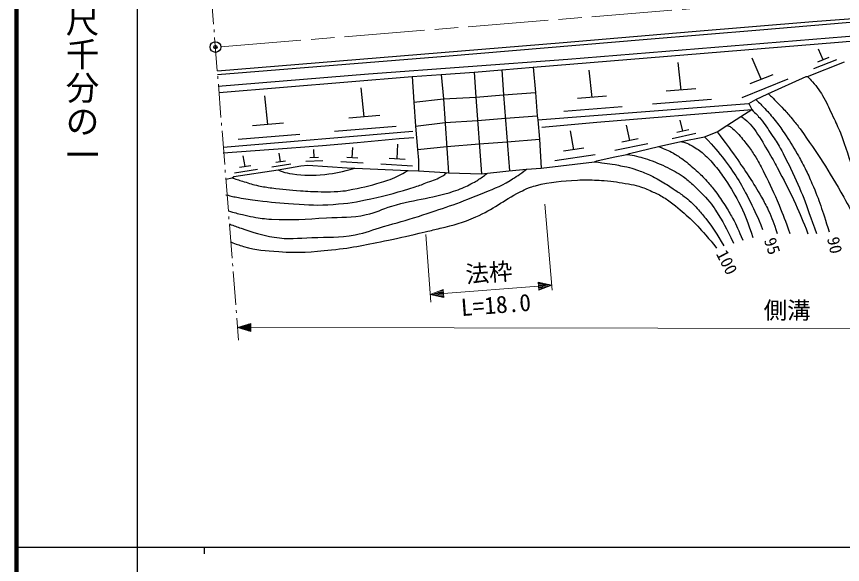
# Model space of a CAD drawing. Units: millimetres, scale not verified. Extents: x 40000 to 680000, y 20000 to 380000.
# Drawn here: x 40000 to 163156, y 202409 to 284104 of the extents above; entities that cross this region are included whole.
import ezdxf
from ezdxf.enums import TextEntityAlignment as Align

# ---------------------------------------------------------------- set-up
doc = ezdxf.new("R2010")
doc.units = ezdxf.units.MM
doc.header["$LTSCALE"] = 1000
doc.header["$PDMODE"] = 32
doc.header["$PDSIZE"] = 500
doc.linetypes.add('CHAIN', pattern=[18.5, 12, -1.5, 3.5, -1.5])
for name, color, linetype, lineweight in [('M-BGD', 7, 'Continuous', 25), ('M-BGD-HTXT', 7, 'Continuous', 13), ('M-BMK', 2, 'CHAIN', 13), ('M-BMK-SRVR', 3, 'Continuous', 25), ('M-STR-HTXT', 7, 'Continuous', 13), ('M-STR-STRD', 7, 'Continuous', 25), ('M-TTL', 2, 'Continuous', 140), ('M-TTL-BAND', 7, 'Continuous', 25)]:
    doc.layers.add(name, color=color, linetype=linetype, lineweight=lineweight)
doc.layers.add('M-OTRS', color=6, linetype='Continuous')
doc.styles.add('@ＭＳ ゴシック', font='')
doc.styles.add('ＭＳ ゴシック', font='')
doc.styles.get('@ＭＳ ゴシック').set_extended_font_data('@MS Gothic')
doc.styles.get('ＭＳ ゴシック').set_extended_font_data('MS Gothic')

msp = doc.modelspace()

# ---------------------------------------------------------------- linework, layer by layer
at = {"layer": 'M-BGD'}
for p, q in [((122200, 277763), (174778, 282020)), ((162586, 280303), (168767, 280811)), ((117036, 276578), (162586, 280303)), ((160283, 277657), (159603, 279241)), ((92482, 275562), (122200, 277763)), ((139082, 273141), (138651, 277235)), ((151043, 274742), (149686, 277904)), ((157930, 275139), (163433, 277340)), ((162273, 277659), (158843, 276283)), ((161140, 278001), (159425, 277313)), ((108230, 275816), (112379, 276155)), ((112379, 276155), (117036, 276578)), ((112379, 276155), (112633, 272429)), ((117036, 276578), (117374, 272768)), ((125817, 272044), (125391, 276090)), ((70046, 273699), (92482, 275562)), ((70215, 272768), (99002, 275139)), ((99002, 275139), (103320, 275477)), ((99002, 275139), (99256, 271329)), ((103320, 275477), (108230, 275816)), ((103320, 275477), (103658, 271837)), ((108230, 275816), (108484, 272091)), ((155014, 274746), (148170, 272000)), ((152754, 275428), (149332, 274055)), ((152003, 272599), (157760, 275139)), ((157760, 275139), (157930, 275139)), ((91853, 269158), (91401, 273450)), ((77492, 267993), (77040, 272286)), ((108484, 272091), (112633, 272429)), ((112633, 272429), (117374, 272768)), ((112633, 272429), (113489, 261093)), ((117374, 272768), (117628, 269297)), ((127989, 272220), (123645, 271868)), ((141280, 273319), (136883, 272963)), ((150225, 271752), (152003, 272599)), ((99256, 271329), (103658, 271837)), ((99256, 271329), (99510, 267773)), ((103658, 271837), (108484, 272091)), ((103658, 271837), (108484, 272091)), ((103658, 271837), (104425, 260818)), ((108484, 272091), (109331, 260661)), ((117713, 268704), (149209, 271159)), ((143621, 271739), (134828, 271026)), ((149209, 271159), (150225, 271752)), ((149209, 271159), (149632, 270228)), ((130302, 270659), (121613, 269954)), ((126518, 268365), (149632, 270228)), ((148024, 269212), (149632, 270228)), ((94157, 269345), (89548, 268971)), ((103912, 268281), (108738, 268619)), ((108738, 268619), (112887, 268958)), ((112887, 268958), (117628, 269297)), ((117628, 269297), (117713, 268704)), ((117713, 268704), (117967, 265825)), ((139358, 266991), (138951, 268634)), ((145907, 267857), (148024, 269212)), ((79796, 268180), (75187, 267806)), ((96612, 267688), (87393, 266940)), ((99510, 267773), (103912, 268281)), ((99510, 267773), (99764, 264301)), ((118306, 267603), (126518, 268365)), ((131467, 265633), (130949, 267919)), ((144468, 266926), (145907, 267857)), ((70808, 264640), (99086, 267011)), ((82251, 266523), (73032, 265775)), ((97054, 265910), (99256, 266079)), ((123089, 264252), (122607, 267063)), ((141286, 266677), (137745, 265889)), ((140243, 267188), (138473, 266794)), ((139049, 265487), (142605, 266164)), ((142605, 266164), (144468, 266926)), ((80375, 264471), (85624, 264894)), ((85624, 264894), (90789, 265317)), ((90789, 265317), (97054, 265910)), ((96750, 262883), (96833, 265094)), ((104166, 264725), (108992, 265148)), ((108992, 265148), (113141, 265402)), ((113141, 265402), (117967, 265825)), ((117967, 265825), (118221, 261507)), ((134128, 265144), (129204, 264151)), ((132698, 265881), (130236, 265384)), ((135747, 264725), (139049, 265487)), ((70808, 263793), (80375, 264471)), ((79381, 262431), (79143, 263741)), ((84396, 263056), (84340, 264254)), ((90070, 263015), (90129, 264584)), ((99764, 264301), (104166, 264725)), ((99764, 264301), (99933, 262693)), ((124601, 264474), (121577, 264030)), ((131006, 263539), (131393, 263678)), ((131393, 263678), (135747, 264725)), ((74095, 261724), (73805, 263318)), ((80086, 262542), (78677, 262320)), ((85692, 262572), (83123, 262513)), ((85038, 263071), (83754, 263041)), ((91708, 262241), (88350, 262447)), ((90910, 262964), (89231, 263067)), ((97934, 262810), (95567, 262955)), ((99933, 262693), (99933, 262100)), ((118221, 261507), (126180, 262439)), ((126290, 263486), (120243, 262599)), ((126180, 262439), (126525, 262594)), ((126525, 262594), (128977, 263145)), ((128977, 263145), (131006, 263539)), ((72416, 260237), (79020, 261253)), ((75918, 261308), (72488, 260768)), ((74953, 261859), (73237, 261589)), ((80879, 262090), (78061, 261646)), ((79020, 261253), (82407, 261846)), ((82407, 261846), (83423, 261931)), ((83423, 261931), (89308, 261562)), ((89308, 261562), (90423, 261491)), ((90423, 261491), (98409, 261169)), ((99059, 261791), (94326, 262081)), ((98409, 261169), (99933, 261084)), ((99933, 262100), (99933, 261084)), ((113395, 261084), (116020, 261338)), ((116020, 261338), (118221, 261507)), ((71213, 259831), (72162, 260068)), ((72162, 260068), (72416, 260237)), ((99933, 261084), (103912, 260830)), ((103912, 260830), (104425, 260818)), ((104425, 260818), (109331, 260661)), ((109331, 260661), (113395, 261084))]:
    msp.add_line(p, q, dxfattribs=at)
for points, knots in [([(157930, 275139), (158301, 274795), (158408, 274687), (158692, 274377), (159089, 273942), (159275, 273666), (159623, 273191), (159948, 272747), (160114, 272485), (160385, 272006), (160983, 270951), (161221, 270308), (161740, 269212), (162190, 268262), (162437, 267727), (162840, 266757), (163784, 264487), (163985, 263088), (164957, 260830), (165232, 260191), (165383, 259830), (165719, 259221), (166150, 258442), (166418, 258020), (166904, 257274), (167476, 256398), (167804, 255912), (168428, 255073), (168808, 254563), (169021, 254276), (169444, 253803), (169787, 253419), (169993, 253215), (170376, 252871), (171010, 252301), (171300, 252146), (172154, 251601)], [0, 0, 0, 0, 1, 1, 1, 2, 2, 2, 3, 3, 3, 4, 4, 4, 5, 5, 5, 6, 6, 6, 7, 7, 7, 8, 8, 8, 9, 9, 9, 10, 10, 10, 11, 11, 11, 12, 12, 12, 12]), ([(152081, 272633), (152309, 272405), (152366, 272347), (152548, 272164), (153263, 271442), (153675, 271050), (154374, 270313), (154889, 269768), (155169, 269454), (155644, 268873), (156121, 268290), (156387, 267960), (156829, 267349), (159592, 263529), (160980, 261267), (163348, 257189), (164143, 255821), (164489, 254997), (165126, 253549), (165658, 252340), (165824, 251924), (166396, 250416)], [0, 0, 0, 0, 1, 1, 1, 2, 2, 2, 3, 3, 3, 4, 4, 4, 5, 5, 5, 6, 6, 6, 7, 7, 7, 7]), ([(150225, 271752), (150885, 271123), (151068, 270943), (151580, 270397), (152205, 269730), (152531, 269333), (153104, 268619), (153667, 267918), (153953, 267501), (154458, 266757), (155268, 265565), (155679, 264868), (156406, 263624), (156898, 262781), (157151, 262295), (157591, 261423), (158017, 260577), (158226, 260088), (158607, 259221), (159807, 256493), (160046, 255467), (161147, 252025)], [0, 0, 0, 0, 1, 1, 1, 2, 2, 2, 3, 3, 3, 4, 4, 4, 5, 5, 5, 6, 6, 6, 7, 7, 7, 7]), ([(149632, 270228), (150294, 269586), (150488, 269378), (150987, 268789), (151693, 267956), (151987, 267409), (152596, 266503), (153117, 265726), (153410, 265288), (153866, 264471), (154500, 263334), (154816, 262675), (155390, 261507), (157196, 257831), (157581, 256434), (159284, 251771)], [0, 0, 0, 0, 1, 1, 1, 2, 2, 2, 3, 3, 3, 4, 4, 4, 5, 5, 5, 5]), ([(148024, 269212), (148308, 269031), (148393, 268964), (148616, 268789), (149058, 268442), (149283, 268212), (149632, 267773), (149986, 267327), (150165, 267062), (150479, 266587), (151291, 265363), (151681, 264636), (152426, 263370), (152982, 262426), (153269, 261883), (153781, 260915), (154749, 259084), (155296, 258059), (156152, 256173), (156936, 254445), (157174, 253846), (158014, 251686)], [0, 0, 0, 0, 1, 1, 1, 2, 2, 2, 3, 3, 3, 4, 4, 4, 5, 5, 5, 6, 6, 6, 7, 7, 7, 7]), ([(145907, 267857), (146059, 267836), (146118, 267819), (146246, 267773), (146470, 267691), (146574, 267591), (146754, 267434), (147142, 267096), (147344, 266887), (147685, 266503), (148278, 265834), (148583, 265436), (149124, 264725), (149585, 264119), (149834, 263769), (150225, 263116), (150765, 262215), (151027, 261686), (151495, 260745), (152405, 258917), (152911, 257889), (153696, 256004), (154376, 254371), (154585, 253806), (155305, 251771)], [0, 0, 0, 0, 1, 1, 1, 2, 2, 2, 3, 3, 3, 4, 4, 4, 5, 5, 5, 6, 6, 6, 7, 7, 7, 8, 8, 8, 8]), ([(142605, 266164), (144102, 264588), (144541, 264061), (145653, 262608), (147349, 260392), (148128, 259007), (149378, 256512), (150174, 254924), (150447, 254342), (151241, 252363)], [0, 0, 0, 0, 1, 1, 1, 2, 2, 2, 3, 3, 3, 3]), ([(144468, 266926), (145836, 265107), (146206, 264629), (147262, 263116), (148038, 262003), (148469, 261375), (149209, 260237), (149970, 259068), (150379, 258400), (151072, 257189), (151498, 256445), (151717, 256016), (152088, 255242), (152716, 253929), (152861, 253428), (153442, 251771)], [0, 0, 0, 0, 1, 1, 1, 2, 2, 2, 3, 3, 3, 4, 4, 4, 5, 5, 5, 5]), ([(139049, 265487), (139328, 265422), (139413, 265393), (139642, 265317), (140091, 265168), (140337, 265054), (140742, 264809), (141434, 264393), (141832, 264160), (142436, 263624), (143153, 262987), (143519, 262586), (144129, 261846), (144761, 261081), (145106, 260642), (145653, 259814), (146626, 258343), (147155, 257499), (147939, 255919), (148823, 254137), (149047, 253422), (149802, 251178)], [0, 0, 0, 0, 1, 1, 1, 2, 2, 2, 3, 3, 3, 4, 4, 4, 5, 5, 5, 6, 6, 6, 7, 7, 7, 7]), ([(135747, 264725), (136795, 264298), (137127, 264181), (137948, 263709), (138529, 263375), (138844, 263169), (139388, 262777), (140188, 262201), (140603, 261830), (141335, 261169), (141994, 260573), (142343, 260215), (142944, 259560), (143467, 258989), (143744, 258652), (144214, 258036), (144819, 257241), (145111, 256760), (145653, 255919), (146111, 255209), (146347, 254798), (146754, 254057), (147437, 252811), (147609, 252337), (148278, 250755)], [0, 0, 0, 0, 1, 1, 1, 2, 2, 2, 3, 3, 3, 4, 4, 4, 5, 5, 5, 6, 6, 6, 7, 7, 7, 8, 8, 8, 8]), ([(126180, 262439), (127887, 262226), (128357, 262190), (129736, 261931), (130233, 261837), (130514, 261795), (131006, 261677), (131575, 261540), (131891, 261444), (132445, 261253), (133217, 260987), (133654, 260842), (134392, 260491), (135141, 260136), (135540, 259895), (136255, 259475), (136999, 259039), (137402, 258772), (138118, 258290), (138689, 257906), (139012, 257695), (139557, 257274), (139966, 256958), (140191, 256775), (140573, 256427), (140953, 256081), (141161, 255879), (141504, 255496), (142021, 254919), (142293, 254579), (142774, 253972), (143959, 252476), (144272, 251867), (145484, 249908)], [0, 0, 0, 0, 1, 1, 1, 2, 2, 2, 3, 3, 3, 4, 4, 4, 5, 5, 5, 6, 6, 6, 7, 7, 7, 8, 8, 8, 9, 9, 9, 10, 10, 10, 11, 11, 11, 11]), ([(131006, 263539), (131692, 263438), (131888, 263411), (132445, 263285), (132946, 263173), (133225, 263101), (133715, 262947), (134283, 262767), (134601, 262661), (135154, 262439), (136376, 261947), (137040, 261617), (138202, 260999), (138688, 260741), (138942, 260561), (139388, 260237), (139977, 259809), (140288, 259542), (140827, 259052), (141882, 258092), (142419, 257494), (143367, 256427), (143745, 256002), (143892, 255711), (144214, 255242), (145452, 253435), (145735, 252687), (146923, 250331)], [0, 0, 0, 0, 1, 1, 1, 2, 2, 2, 3, 3, 3, 4, 4, 4, 5, 5, 5, 6, 6, 6, 7, 7, 7, 8, 8, 8, 9, 9, 9, 9]), ([(71738, 253177), (72547, 252859), (72808, 252775), (73517, 252533), (75399, 251889), (76472, 251538), (78433, 251202), (80595, 250832), (81856, 251085), (84048, 251152), (86561, 251228), (88000, 251104), (90471, 251564), (92176, 251881), (93072, 252312), (94738, 252795), (96768, 253384), (97924, 253652), (99933, 254311), (103571, 255504), (105620, 256158), (109162, 257613), (110932, 258340), (111974, 258676), (113606, 259675), (114582, 260273), (114945, 260509), (116020, 261338)], [0, 0, 0, 0, 1, 1, 1, 2, 2, 2, 3, 3, 3, 4, 4, 4, 5, 5, 5, 6, 6, 6, 7, 7, 7, 8, 8, 8, 9, 9, 9, 9]), ([(72162, 260068), (73011, 259770), (73241, 259692), (73940, 259475), (74760, 259221), (75217, 259059), (76057, 258883), (76845, 258718), (77291, 258644), (78089, 258544), (79738, 258338), (80664, 258235), (82322, 258121), (82917, 258080), (83250, 258045), (83846, 258036), (85434, 258011), (86328, 257908), (87910, 258036), (88507, 258084), (88847, 258086), (89434, 258205), (91399, 258606), (92512, 258804), (94430, 259391), (94930, 259544), (95210, 259631), (95700, 259814), (96808, 260228), (97174, 260480), (98409, 261169)], [0, 0, 0, 0, 1, 1, 1, 2, 2, 2, 3, 3, 3, 4, 4, 4, 5, 5, 5, 6, 6, 6, 7, 7, 7, 8, 8, 8, 9, 9, 9, 10, 10, 10, 10]), ([(79020, 261253), (79286, 261120), (79377, 261088), (79613, 260999), (80183, 260784), (80533, 260744), (81137, 260661), (83005, 260404), (84087, 260391), (85963, 260576), (87733, 260750), (88422, 260933), (90423, 261491)], [0, 0, 0, 0, 1, 1, 1, 2, 2, 2, 3, 3, 3, 4, 4, 4, 4]), ([(71231, 257528), (72112, 257305), (72362, 257250), (73094, 257105), (74208, 256883), (74845, 256822), (75972, 256681), (78049, 256422), (79217, 256300), (81306, 256173), (83617, 256034), (84924, 255913), (87233, 256089), (89434, 256256), (90667, 256450), (92821, 256935), (95427, 257522), (96882, 257895), (99425, 258713), (100162, 258951), (100572, 259095), (101288, 259391), (102177, 259758), (102757, 259821), (103550, 260366), (103795, 260534), (103898, 260596), (104156, 260824)], [0, 0, 0, 0, 1, 1, 1, 2, 2, 2, 3, 3, 3, 4, 4, 4, 5, 5, 5, 6, 6, 6, 7, 7, 7, 8, 8, 8, 9, 9, 9, 9]), ([(71584, 255129), (72553, 254849), (72847, 254760), (73686, 254565), (74312, 254419), (74662, 254336), (75295, 254226), (76346, 254044), (76939, 253944), (78004, 253887), (81204, 253718), (83005, 253914), (86204, 254091), (88528, 254220), (89870, 254069), (92144, 254565), (93676, 254899), (94454, 255375), (95954, 255835), (99765, 257003), (102112, 256932), (105860, 258290), (106750, 258613), (107216, 258878), (108061, 259306), (108647, 259602), (108941, 259831), (109482, 260203), (109745, 260384), (109833, 260444), (110148, 260676)], [0, 0, 0, 0, 1, 1, 1, 2, 2, 2, 3, 3, 3, 4, 4, 4, 5, 5, 5, 6, 6, 6, 7, 7, 7, 8, 8, 8, 9, 9, 9, 10, 10, 10, 10]), ([(100949, 252025), (102001, 252239), (102294, 252318), (103150, 252533), (105271, 253064), (106487, 253338), (108484, 254226), (111191, 255429), (112455, 256596), (115088, 257951), (115575, 258202), (115850, 258341), (116358, 258544), (116747, 258699), (116970, 258777), (117374, 258883), (119764, 259507), (121177, 259541), (123640, 259729), (124629, 259805), (125188, 259758), (126180, 259729), (126743, 259713), (127058, 259692), (127619, 259645), (129050, 259523), (129844, 259375), (131260, 259137), (131861, 259036), (132197, 258964), (132784, 258798), (133570, 258576), (133983, 258363), (134731, 258036), (135341, 257769), (135686, 257619), (136255, 257274), (136906, 256880), (137265, 256643), (137864, 256173), (139943, 254541), (141037, 253509), (142774, 251517), (143423, 250773), (143664, 250512), (144383, 249569)], [0, 0, 0, 0, 1, 1, 1, 2, 2, 2, 3, 3, 3, 4, 4, 4, 5, 5, 5, 6, 6, 6, 7, 7, 7, 8, 8, 8, 9, 9, 9, 10, 10, 10, 11, 11, 11, 12, 12, 12, 13, 13, 13, 14, 14, 14, 15, 15, 15, 15]), ([(71949, 250496), (72804, 250133), (73100, 250054), (73856, 249823), (75837, 249219), (77039, 249222), (79105, 249061), (82173, 248823), (83918, 249003), (86979, 249315), (90317, 249656), (92159, 250090), (95444, 250774), (97603, 251223), (98320, 251380), (100949, 252025)], [0, 0, 0, 0, 1, 1, 1, 2, 2, 2, 3, 3, 3, 4, 4, 4, 5, 5, 5, 5])]:
    msp.add_open_spline(points, degree=3, knots=knots, dxfattribs=at)
at = {"layer": 'M-BGD-HTXT'}
for p, q in [((69387, 282988), (68994, 287972)), ((69482, 281792), (69450, 282190)), ((69937, 276009), (69544, 280994)), ((70032, 274813), (70000, 275212)), ((70488, 269031), (70095, 274016)), ((70582, 267835), (70551, 268234)), ((71038, 262053), (70645, 267037)), ((71132, 260857), (71101, 261255)), ((71588, 255074), (71195, 260059)), ((71682, 253878), (71651, 254277)), ((72138, 248096), (71745, 253081)), ((72233, 246900), (72201, 247299)), ((72689, 241118), (72296, 246102)), ((72783, 239921), (72751, 240320)), ((73104, 235852), (72846, 239124))]:
    msp.add_line(p, q, dxfattribs=at)
at = {"layer": 'M-BMK'}
msp.add_line((70457, 279590), (168390, 287530), dxfattribs=at)
at = {"layer": 'M-BMK-SRVR'}
msp.add_circle((69658, 279553), 800, dxfattribs=at)
at = {"layer": 'M-OTRS'}
msp.add_point((69658, 279553), dxfattribs=at)
at = {"layer": 'M-STR-HTXT'}
for p, q in [((119881, 243299), (118791, 256104)), ((101762, 241524), (101008, 251608)), ((103673, 242793), (117824, 243885)), ((119818, 244039), (117778, 244483)), ((117778, 244483), (117870, 243287)), ((118186, 244394), (117787, 244363)), ((117796, 244244), (118594, 244305)), ((119002, 244216), (117806, 244124)), ((117815, 244005), (119410, 244128)), ((119818, 244039), (117824, 243885)), ((117833, 243765), (119429, 243888)), ((119818, 244039), (117870, 243287)), ((101678, 242640), (103626, 243392)), ((101678, 242640), (103673, 242793)), ((101678, 242640), (103719, 242195)), ((103663, 242913), (102068, 242790)), ((103682, 242674), (102086, 242551)), ((102458, 242940), (103654, 243033)), ((103645, 243152), (102847, 243091)), ((103237, 243241), (103636, 243272)), ((103719, 242195), (103626, 243392)), ((119039, 243738), (117843, 243646)), ((117852, 243526), (118649, 243588)), ((118260, 243437), (117861, 243406)), ((102495, 242462), (103691, 242554)), ((103700, 242434), (102903, 242373)), ((103311, 242284), (103709, 242315)), ((72955, 237744), (74956, 238341)), ((72955, 237744), (74954, 237141)), ((72955, 237744), (74955, 237741)), ((74955, 237861), (73355, 237863)), ((73755, 237983), (74955, 237981)), ((74955, 238101), (74155, 238102)), ((74555, 238222), (74955, 238221)), ((74954, 237141), (74956, 238341)), ((74955, 237741), (246444, 237471)), ((74954, 237621), (73354, 237624)), ((73754, 237503), (74954, 237501)), ((74954, 237381), (74154, 237382)), ((74554, 237262), (74954, 237261))]:
    msp.add_line(p, q, dxfattribs=at)
at = {"layer": 'M-STR-STRD'}
for p, q in [((158750, 283299), (140721, 281804)), ((150811, 282136), (167329, 283499)), ((167310, 283956), (158750, 283299)), ((134052, 280724), (150811, 282136)), ((140721, 281804), (121505, 280160)), ((121505, 280160), (69946, 275967)), ((103895, 278217), (134052, 280724)), ((69983, 275448), (103895, 278217))]:
    msp.add_line(p, q, dxfattribs=at)
at = {"layer": 'M-TTL'}
msp.add_line((40000, 380000), (40000, 20000), dxfattribs=at)
at = {"layer": 'M-TTL-BAND'}
for p, q in [((58000, 370000), (58000, 20000)), ((40000, 205000), (579000, 205000)), ((68000, 205000), (68000, 204000))]:
    msp.add_line(p, q, dxfattribs=at)

# ---------------------------------------------------------------- texts
at = {"layer": 'M-BGD', "style": 'ＭＳ ゴシック'}
for s, rotation, p in [('90', 282.672, (160305, 250904)), ('95', 288.978, (150890, 250586)), ('100', 296.979, (143765, 248478))]:
    msp.add_text(s, height=1833, rotation=rotation, dxfattribs=at).set_placement(p, align=Align.BOTTOM_LEFT)
at = {"layer": 'M-STR-HTXT', "style": 'ＭＳ ゴシック'}
for s, rotation, p in [('法枠', 4.411, (107114, 243603)), ('L=18.0', 4.411, (106414, 238669)), ('側溝', 359.914, (151408, 238257))]:
    msp.add_text(s, height=2566, rotation=rotation, dxfattribs=at).set_placement(p, align=Align.BOTTOM_LEFT)
at = {"layer": 'M-TTL-BAND', "style": '@ＭＳ ゴシック'}
msp.add_text('縮尺千分の一', height=3666, rotation=270, dxfattribs=at).set_placement((49777, 261030), align=Align.MIDDLE_RIGHT)

doc.saveas('drawing.dxf')
